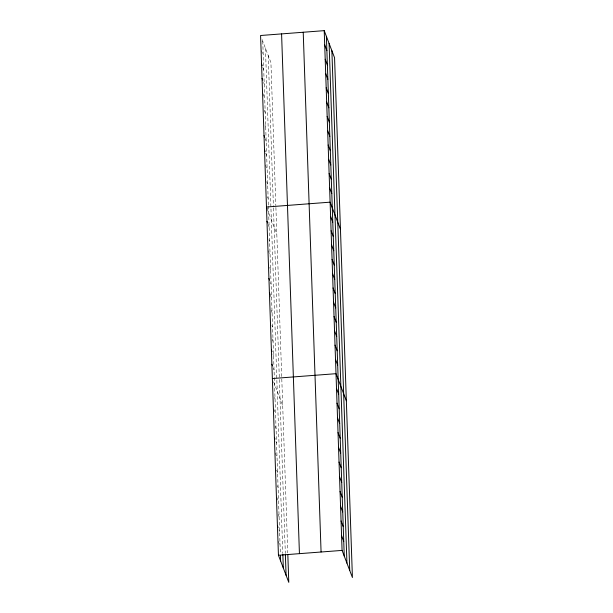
<?xml version="1.0" encoding="UTF-8"?>
<svg xmlns="http://www.w3.org/2000/svg" width="613" height="613" viewBox="0 0 613 613"><rect width="100%" height="100%" fill="white"/><g stroke="black" fill="none" stroke-linecap="round" stroke-linejoin="round"><path stroke-width="0.46" stroke-dasharray="3.06 2.3" d="M262.134 39.577L270.923 62.595L275.835 205.531M261.383 50.611L263.245 55.499M262.808 67.346L263.743 69.79M263.605 82.456L264.234 84.081M262.854 93.49L264.724 98.379M264.28 110.225L265.214 112.669M265.084 125.336L265.705 126.96M265.26 138.814L266.195 141.258M265.751 153.104L266.686 155.549M265.314 164.958L267.176 169.839M266.732 181.693L267.666 184.138M267.536 196.804L268.157 198.428M267.099 208.65L276.815 234.112M268.21 224.573L269.138 227.017M269.007 239.683L269.636 241.307M268.256 250.717L270.126 255.598M269.682 267.452L270.617 269.896M270.486 282.562L271.107 284.187M270.042 294.409L271.597 298.485M271.153 310.331L272.088 312.776M271.957 325.442L272.578 327.066M272.134 338.92L273.069 341.364M272.938 354.023L273.559 355.655M273.429 368.321L274.049 369.945M273.613 381.799L282.716 405.637M274.425 397.339L275.045 398.963M273.689 408.81L275.551 413.691M275.13 425.974L276.057 428.418M275.942 441.521L276.563 443.145M275.206 452.984L277.076 457.873M276.647 470.156L277.582 472.6M277.459 485.695L278.087 487.327M276.724 497.166L278.593 502.055M278.164 514.338L279.099 516.774M278.976 529.877L279.605 531.502M278.241 541.348L280.11 546.229M275.904 207.432L281.727 377.049M281.796 378.957L287.773 552.895M268.233 55.538L273.436 207.048M273.467 207.999L279.329 378.566M279.359 379.516L285.329 553.202M265.452 48.266L282.8 553.294M262.755 41.201L268.387 205.102M268.417 206.052L274.279 376.62M274.31 377.57L280.363 553.593"/><path stroke-width="0.92" d="M324.216 30.65L342.077 550.405L352.421 577.5L334.56 57.745L324.216 30.65L260.579 35.5L278.44 555.255L288.784 582.35L287.834 554.734M272.364 378.543L336.001 373.685L346.345 400.779M278.44 555.255L342.077 550.405M324.706 44.941L326.882 50.641M325.196 59.239L327.373 64.932M325.687 73.529L327.863 79.23M326.185 87.82L328.361 93.521M326.675 102.118L328.852 107.811M327.166 116.409L329.342 122.11M327.656 130.699L329.832 136.4M328.147 144.997L330.323 150.698M328.637 159.288L330.813 164.989M329.127 173.579L331.304 179.28M329.618 187.877L331.794 193.578M340.453 229.262L330.108 202.167L266.471 207.025L267.099 208.65M330.599 216.466L332.775 222.159M331.089 230.756L333.265 236.457M331.579 245.047L333.756 250.748M261.567 64.089L262.188 65.721M332.077 259.345L334.254 265.038M262.058 78.387L262.678 80.012M332.568 273.636L334.744 279.336M333.058 287.926L335.234 293.627M333.549 302.224L335.725 307.918M334.039 316.515L336.215 322.216M264.019 135.557L264.64 137.182M334.529 330.805L336.706 336.506M264.51 149.848L265.13 151.48M335.02 345.104L337.196 350.797M335.51 359.394L337.686 365.095M336.506 388.412L338.683 394.113M337.012 403.139L339.188 408.84M266.962 221.316L267.59 222.948M337.518 417.867L339.694 423.568M338.024 432.594L340.2 438.295M338.529 447.321L340.705 453.015M268.931 278.486L269.551 280.118M339.035 462.049L341.211 467.742M269.421 292.784L270.042 294.409M339.541 476.768L341.717 482.469M340.046 491.496L342.223 497.197M340.552 506.223L342.728 511.924M341.058 520.95L343.234 526.651M271.383 349.954L272.003 351.586M341.564 535.678L343.74 541.379M271.873 364.252L272.494 365.877M274.386 437.444L275.015 439.077M277.428 525.808L278.049 527.433M331.871 50.68L349.724 570.435M329.089 43.408L346.943 563.163M326.392 36.351L344.253 556.106M303.22 32.251L321.074 552.006M281.582 33.899L299.435 553.654M285.359 554.121L286.087 575.293M282.838 554.213L283.313 568.013M280.425 555.432L280.616 560.956"/></g></svg>
